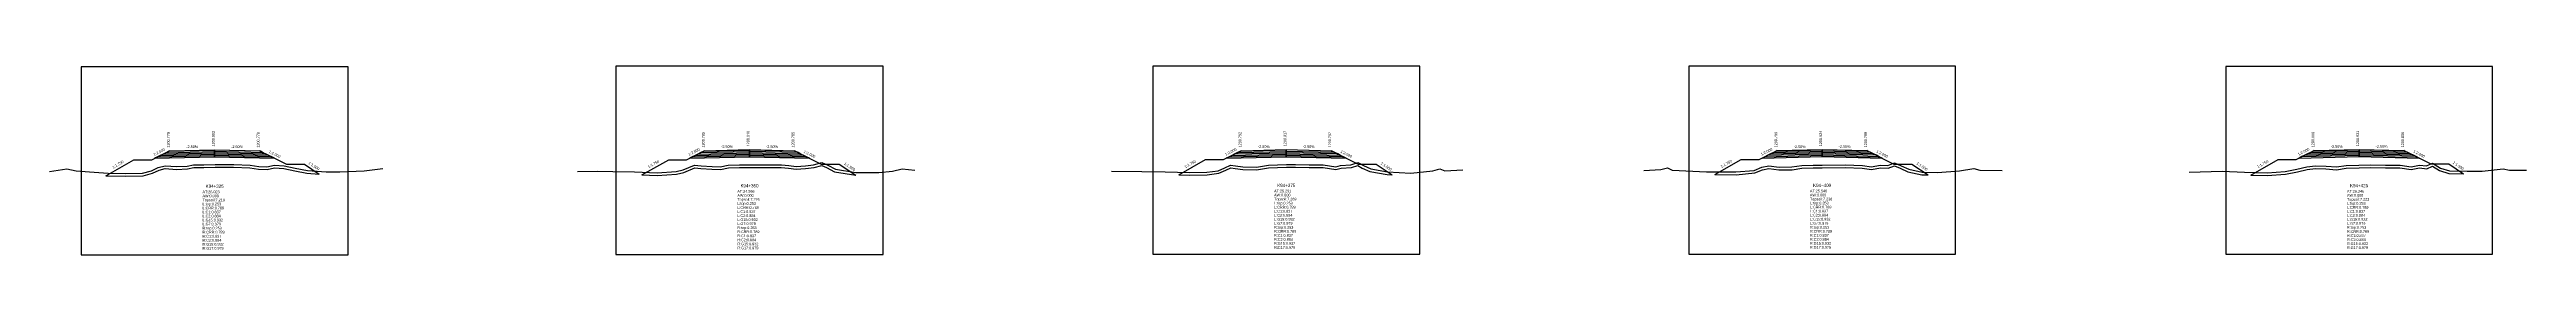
# Model space of a CAD drawing. Extents: x -7 to 78429, y 1189 to 1262.
# Drawn here: x 21141.6 to 21417.5, y 1189.1 to 1210.3 of the extents above; entities that cross this region are included whole.
import ezdxf
from ezdxf.enums import TextEntityAlignment as Align

# ---------------------------------------------------------------- set-up
doc = ezdxf.new("R2010")
doc.units = 0

msp = doc.modelspace()

# ---------------------------------------------------------------- linework, layer by layer
at = {"layer": 'A4_BORDER', "color": 7}
for points in [[(21145.122, 1189.134), (21174.852, 1189.134), (21174.852, 1210.156), (21145.122, 1210.156), (21145.122, 1189.134)], [(21204.677, 1189.17), (21234.47, 1189.17), (21234.47, 1210.236), (21204.677, 1210.236), (21204.677, 1189.17)], [(21264.5, 1189.22), (21294.247, 1189.22), (21294.247, 1210.253), (21264.5, 1210.253), (21264.5, 1189.22)], [(21324.218, 1189.235), (21353.918, 1189.235), (21353.918, 1210.235), (21324.218, 1210.235), (21324.218, 1189.235)], [(21384.045, 1189.208), (21413.745, 1189.208), (21413.745, 1210.208), (21384.045, 1210.208), (21384.045, 1189.208)]]:
    msp.add_lwpolyline(points, dxfattribs=at)
at = {"layer": 'CLEAR_GROUND', "color": 8}
for points in [[(21147.863, 1197.993), (21148.131, 1197.974), (21150.075, 1197.952), (21152.006, 1197.995), (21153.073, 1198.265), (21153.789, 1198.614), (21154.491, 1198.804), (21155.729, 1198.706), (21156.967, 1198.762), (21157.681, 1198.91), (21158.771, 1198.925), (21160.038, 1198.957), (21161.021, 1198.962), (21162.1, 1198.934), (21163.919, 1198.884), (21164.89, 1198.742), (21165.826, 1198.699), (21166.66, 1198.869), (21167.701, 1198.801), (21168.913, 1198.545), (21170.275, 1198.284), (21171.648, 1198.171)], [(21207.594, 1198.083), (21209.295, 1198.01), (21211.445, 1198.171), (21212.258, 1198.351), (21213.493, 1198.871), (21214.17, 1198.813), (21215.396, 1198.714), (21216.343, 1198.7), (21217.243, 1198.868), (21218.475, 1198.914), (21219.578, 1198.909), (21221.346, 1198.902), (21223.119, 1198.905), (21223.923, 1198.852), (21224.757, 1198.718), (21225.828, 1198.808), (21226.777, 1198.914), (21227.615, 1199.149), (21228.162, 1198.902), (21229.062, 1198.423), (21231.411, 1198.048), (21231.429, 1198.048)], [(21267.388, 1198.086), (21268.618, 1198.051), (21270.565, 1198.105), (21271.859, 1198.263), (21272.645, 1198.617), (21273.216, 1198.857), (21273.688, 1198.79), (21274.523, 1198.702), (21276.059, 1198.636), (21277.409, 1198.857), (21279.404, 1198.932), (21280.387, 1198.954), (21281.928, 1198.923), (21283.469, 1198.908), (21284.892, 1198.691), (21285.474, 1198.827), (21286.63, 1198.898), (21287.334, 1199.132), (21287.84, 1198.853), (21288.69, 1198.475), (21290.626, 1198.112), (21291.186, 1198.084)], [(21327.135, 1198.123), (21329.479, 1198.109), (21331.58, 1198.299), (21332.431, 1198.657), (21333.135, 1198.801), (21334.261, 1198.667), (21335.729, 1198.669), (21336.828, 1198.823), (21338.069, 1198.867), (21339.085, 1198.881), (21341.654, 1198.897), (21343.551, 1198.852), (21344.559, 1198.695), (21345.567, 1198.864), (21346.436, 1198.847), (21347.124, 1199.098), (21347.762, 1198.819), (21348.628, 1198.431), (21350.172, 1198.107), (21350.889, 1198.085)], [(21386.835, 1198.058), (21388.666, 1198.011), (21390.705, 1198.166), (21392.025, 1198.42), (21393.114, 1198.686), (21394.041, 1198.808), (21395.204, 1198.773), (21396.392, 1198.666), (21397.472, 1198.84), (21398.888, 1198.874), (21400.206, 1198.897), (21401.845, 1198.862), (21403.434, 1198.861), (21404.697, 1198.683), (21405.621, 1198.859), (21406.447, 1198.773), (21407.069, 1199.054), (21407.853, 1198.573), (21408.902, 1198.258), (21410.533, 1198.214)]]:
    msp.add_lwpolyline(points, dxfattribs=at)
at = {"layer": 'DESIGN_ROAD_TRIMMED', "color": 1}
for points in [[(21147.863, 1197.993), (21150.987, 1199.778), (21152.987, 1199.778), (21154.987, 1200.778), (21154.987, 1200.778), (21154.882, 1200.725), (21154.882, 1200.725), (21154.566, 1200.567), (21154.566, 1200.567), (21154.25, 1200.41), (21154.25, 1200.41), (21153.934, 1200.252), (21153.934, 1200.252), (21153.619, 1200.094), (21153.619, 1200.094), (21153.303, 1199.936), (21159.987, 1200.103), (21159.987, 1200.253), (21159.987, 1200.253), (21159.987, 1200.403), (21159.987, 1200.403), (21159.987, 1200.553), (21159.987, 1200.553), (21159.987, 1200.703), (21159.987, 1200.703), (21159.987, 1200.853), (21159.987, 1200.853), (21159.987, 1200.903), (21159.987, 1200.903), (21159.987, 1200.903), (21159.987, 1200.903), (21159.987, 1200.903), (21159.987, 1200.853), (21159.987, 1200.853), (21159.987, 1200.703), (21159.987, 1200.703), (21159.987, 1200.553), (21159.987, 1200.553), (21159.987, 1200.403), (21159.987, 1200.403), (21159.987, 1200.253), (21159.987, 1200.253), (21159.987, 1200.103), (21166.671, 1199.936), (21166.356, 1200.094), (21166.356, 1200.094), (21166.04, 1200.252), (21166.04, 1200.252), (21165.724, 1200.41), (21165.724, 1200.41), (21165.408, 1200.567), (21165.408, 1200.567), (21165.092, 1200.725), (21165.092, 1200.725), (21164.987, 1200.778), (21164.987, 1200.778), (21167.987, 1199.278), (21169.987, 1199.278), (21171.648, 1198.171)], [(21207.594, 1198.083), (21210.573, 1199.785), (21212.573, 1199.785), (21214.573, 1200.785), (21214.573, 1200.785), (21214.468, 1200.732), (21214.468, 1200.732), (21214.152, 1200.574), (21214.152, 1200.574), (21213.836, 1200.417), (21213.836, 1200.417), (21213.521, 1200.259), (21213.521, 1200.259), (21213.205, 1200.101), (21213.205, 1200.101), (21212.889, 1199.943), (21219.573, 1200.11), (21219.573, 1200.26), (21219.573, 1200.26), (21219.573, 1200.41), (21219.573, 1200.41), (21219.573, 1200.56), (21219.573, 1200.56), (21219.573, 1200.71), (21219.573, 1200.71), (21219.573, 1200.86), (21219.573, 1200.86), (21219.573, 1200.91), (21219.573, 1200.91), (21219.573, 1200.91), (21219.573, 1200.91), (21219.573, 1200.91), (21219.573, 1200.86), (21219.573, 1200.86), (21219.573, 1200.71), (21219.573, 1200.71), (21219.573, 1200.56), (21219.573, 1200.56), (21219.573, 1200.41), (21219.573, 1200.41), (21219.573, 1200.26), (21219.573, 1200.26), (21219.573, 1200.11), (21226.258, 1199.943), (21225.942, 1200.101), (21225.942, 1200.101), (21225.626, 1200.259), (21225.626, 1200.259), (21225.31, 1200.417), (21225.31, 1200.417), (21224.994, 1200.574), (21224.994, 1200.574), (21224.679, 1200.732), (21224.679, 1200.732), (21224.573, 1200.785), (21224.573, 1200.785), (21227.573, 1199.285), (21229.573, 1199.285), (21231.429, 1198.048)], [(21267.388, 1198.086), (21270.373, 1199.792), (21272.373, 1199.792), (21274.373, 1200.792), (21274.373, 1200.792), (21274.268, 1200.739), (21274.268, 1200.739), (21273.952, 1200.581), (21273.952, 1200.581), (21273.637, 1200.424), (21273.637, 1200.424), (21273.321, 1200.266), (21273.321, 1200.266), (21273.005, 1200.108), (21273.005, 1200.108), (21272.689, 1199.95), (21279.373, 1200.117), (21279.373, 1200.267), (21279.373, 1200.267), (21279.373, 1200.417), (21279.373, 1200.417), (21279.373, 1200.567), (21279.373, 1200.567), (21279.373, 1200.717), (21279.373, 1200.717), (21279.373, 1200.867), (21279.373, 1200.867), (21279.373, 1200.917), (21279.373, 1200.917), (21279.373, 1200.917), (21279.373, 1200.917), (21279.373, 1200.917), (21279.373, 1200.867), (21279.373, 1200.867), (21279.373, 1200.717), (21279.373, 1200.717), (21279.373, 1200.567), (21279.373, 1200.567), (21279.373, 1200.417), (21279.373, 1200.417), (21279.373, 1200.267), (21279.373, 1200.267), (21279.373, 1200.117), (21286.058, 1199.95), (21285.742, 1200.108), (21285.742, 1200.108), (21285.426, 1200.266), (21285.426, 1200.266), (21285.11, 1200.424), (21285.11, 1200.424), (21284.794, 1200.581), (21284.794, 1200.581), (21284.479, 1200.739), (21284.479, 1200.739), (21284.373, 1200.792), (21284.373, 1200.792), (21287.373, 1199.292), (21289.373, 1199.292), (21291.186, 1198.084)], [(21327.135, 1198.123), (21330.068, 1199.799), (21332.068, 1199.799), (21334.068, 1200.799), (21334.068, 1200.799), (21333.963, 1200.746), (21333.963, 1200.746), (21333.647, 1200.588), (21333.647, 1200.588), (21333.331, 1200.431), (21333.331, 1200.431), (21333.015, 1200.273), (21333.015, 1200.273), (21332.7, 1200.115), (21332.7, 1200.115), (21332.384, 1199.957), (21339.068, 1200.124), (21339.068, 1200.274), (21339.068, 1200.274), (21339.068, 1200.424), (21339.068, 1200.424), (21339.068, 1200.574), (21339.068, 1200.574), (21339.068, 1200.724), (21339.068, 1200.724), (21339.068, 1200.874), (21339.068, 1200.874), (21339.068, 1200.924), (21339.068, 1200.924), (21339.068, 1200.924), (21339.068, 1200.924), (21339.068, 1200.924), (21339.068, 1200.874), (21339.068, 1200.874), (21339.068, 1200.724), (21339.068, 1200.724), (21339.068, 1200.574), (21339.068, 1200.574), (21339.068, 1200.424), (21339.068, 1200.424), (21339.068, 1200.274), (21339.068, 1200.274), (21339.068, 1200.124), (21345.752, 1199.957), (21345.436, 1200.115), (21345.436, 1200.115), (21345.121, 1200.273), (21345.121, 1200.273), (21344.805, 1200.431), (21344.805, 1200.431), (21344.489, 1200.588), (21344.489, 1200.588), (21344.173, 1200.746), (21344.173, 1200.746), (21344.068, 1200.799), (21344.068, 1200.799), (21347.068, 1199.299), (21349.068, 1199.299), (21350.889, 1198.085)], [(21386.835, 1198.058), (21389.895, 1199.806), (21391.895, 1199.806), (21393.895, 1200.806), (21393.895, 1200.806), (21393.79, 1200.753), (21393.79, 1200.753), (21393.474, 1200.595), (21393.474, 1200.595), (21393.158, 1200.438), (21393.158, 1200.438), (21392.842, 1200.28), (21392.842, 1200.28), (21392.527, 1200.122), (21392.527, 1200.122), (21392.211, 1199.964), (21398.895, 1200.131), (21398.895, 1200.281), (21398.895, 1200.281), (21398.895, 1200.431), (21398.895, 1200.431), (21398.895, 1200.581), (21398.895, 1200.581), (21398.895, 1200.731), (21398.895, 1200.731), (21398.895, 1200.881), (21398.895, 1200.881), (21398.895, 1200.931), (21398.895, 1200.931), (21398.895, 1200.931), (21398.895, 1200.931), (21398.895, 1200.931), (21398.895, 1200.881), (21398.895, 1200.881), (21398.895, 1200.731), (21398.895, 1200.731), (21398.895, 1200.581), (21398.895, 1200.581), (21398.895, 1200.431), (21398.895, 1200.431), (21398.895, 1200.281), (21398.895, 1200.281), (21398.895, 1200.131), (21405.579, 1199.964), (21405.263, 1200.122), (21405.263, 1200.122), (21404.948, 1200.28), (21404.948, 1200.28), (21404.632, 1200.438), (21404.632, 1200.438), (21404.316, 1200.595), (21404.316, 1200.595), (21404, 1200.753), (21404, 1200.753), (21403.895, 1200.806), (21403.895, 1200.806), (21406.895, 1199.306), (21408.895, 1199.306), (21410.533, 1198.214)]]:
    msp.add_lwpolyline(points, dxfattribs=at)
at = {"layer": 'FINISHED_ROAD', "color": 2}
for points in [[(21150.987, 1199.778), (21152.987, 1199.778), (21154.987, 1200.778), (21154.987, 1200.778), (21159.987, 1200.903), (21164.987, 1200.778), (21164.987, 1200.778), (21167.987, 1199.278), (21169.987, 1199.278)], [(21210.573, 1199.785), (21212.573, 1199.785), (21214.573, 1200.785), (21214.573, 1200.785), (21219.573, 1200.91), (21224.573, 1200.785), (21224.573, 1200.785), (21227.573, 1199.285), (21229.573, 1199.285)], [(21270.373, 1199.792), (21272.373, 1199.792), (21274.373, 1200.792), (21274.373, 1200.792), (21279.373, 1200.917), (21284.373, 1200.792), (21284.373, 1200.792), (21287.373, 1199.292), (21289.373, 1199.292)], [(21330.068, 1199.799), (21332.068, 1199.799), (21334.068, 1200.799), (21334.068, 1200.799), (21339.068, 1200.924), (21344.068, 1200.799), (21344.068, 1200.799), (21347.068, 1199.299), (21349.068, 1199.299)], [(21389.895, 1199.806), (21391.895, 1199.806), (21393.895, 1200.806), (21393.895, 1200.806), (21398.895, 1200.931), (21403.895, 1200.806), (21403.895, 1200.806), (21406.895, 1199.306), (21408.895, 1199.306)]]:
    msp.add_lwpolyline(points, dxfattribs=at)
at = {"layer": 'LAYER_0', "color": 4}
for points in [[(21154.987, 1200.778), (21154.882, 1200.725), (21159.987, 1200.853), (21159.987, 1200.903)], [(21214.573, 1200.785), (21214.468, 1200.732), (21219.573, 1200.86), (21219.573, 1200.91)], [(21274.373, 1200.792), (21274.268, 1200.739), (21279.373, 1200.867), (21279.373, 1200.917)], [(21334.068, 1200.799), (21333.963, 1200.746), (21339.068, 1200.874), (21339.068, 1200.924)], [(21393.895, 1200.806), (21393.79, 1200.753), (21398.895, 1200.881), (21398.895, 1200.931)]]:
    msp.add_lwpolyline(points, dxfattribs=at)
at = {"layer": 'LAYER_1', "color": 4}
for points in [[(21154.882, 1200.725), (21154.566, 1200.567), (21159.987, 1200.703), (21159.987, 1200.853)], [(21214.468, 1200.732), (21214.152, 1200.574), (21219.573, 1200.71), (21219.573, 1200.86)], [(21274.268, 1200.739), (21273.952, 1200.581), (21279.373, 1200.717), (21279.373, 1200.867)], [(21333.963, 1200.746), (21333.647, 1200.588), (21339.068, 1200.724), (21339.068, 1200.874)], [(21393.79, 1200.753), (21393.474, 1200.595), (21398.895, 1200.731), (21398.895, 1200.881)]]:
    msp.add_lwpolyline(points, dxfattribs=at)
at = {"layer": 'LAYER_10', "color": 6}
for points in [[(21166.04, 1200.252), (21166.356, 1200.094), (21159.987, 1200.253), (21159.987, 1200.403)], [(21225.626, 1200.259), (21225.942, 1200.101), (21219.573, 1200.26), (21219.573, 1200.41)], [(21285.426, 1200.266), (21285.742, 1200.108), (21279.373, 1200.267), (21279.373, 1200.417)], [(21345.121, 1200.273), (21345.436, 1200.115), (21339.068, 1200.274), (21339.068, 1200.424)], [(21404.948, 1200.28), (21405.263, 1200.122), (21398.895, 1200.281), (21398.895, 1200.431)]]:
    msp.add_lwpolyline(points, dxfattribs=at)
at = {"layer": 'LAYER_11', "color": 6}
for points in [[(21166.356, 1200.094), (21166.671, 1199.936), (21159.987, 1200.103), (21159.987, 1200.253)], [(21225.942, 1200.101), (21226.258, 1199.943), (21219.573, 1200.11), (21219.573, 1200.26)], [(21285.742, 1200.108), (21286.058, 1199.95), (21279.373, 1200.117), (21279.373, 1200.267)], [(21345.436, 1200.115), (21345.752, 1199.957), (21339.068, 1200.124), (21339.068, 1200.274)], [(21405.263, 1200.122), (21405.579, 1199.964), (21398.895, 1200.131), (21398.895, 1200.281)]]:
    msp.add_lwpolyline(points, dxfattribs=at)
at = {"layer": 'LAYER_2', "color": 4}
for points in [[(21154.566, 1200.567), (21154.25, 1200.41), (21159.987, 1200.553), (21159.987, 1200.703)], [(21214.152, 1200.574), (21213.836, 1200.417), (21219.573, 1200.56), (21219.573, 1200.71)], [(21273.952, 1200.581), (21273.637, 1200.424), (21279.373, 1200.567), (21279.373, 1200.717)], [(21333.647, 1200.588), (21333.331, 1200.431), (21339.068, 1200.574), (21339.068, 1200.724)], [(21393.474, 1200.595), (21393.158, 1200.438), (21398.895, 1200.581), (21398.895, 1200.731)]]:
    msp.add_lwpolyline(points, dxfattribs=at)
at = {"layer": 'LAYER_3', "color": 4}
for points in [[(21154.25, 1200.41), (21153.934, 1200.252), (21159.987, 1200.403), (21159.987, 1200.553)], [(21213.836, 1200.417), (21213.521, 1200.259), (21219.573, 1200.41), (21219.573, 1200.56)], [(21273.637, 1200.424), (21273.321, 1200.266), (21279.373, 1200.417), (21279.373, 1200.567)], [(21333.331, 1200.431), (21333.015, 1200.273), (21339.068, 1200.424), (21339.068, 1200.574)], [(21393.158, 1200.438), (21392.842, 1200.28), (21398.895, 1200.431), (21398.895, 1200.581)]]:
    msp.add_lwpolyline(points, dxfattribs=at)
at = {"layer": 'LAYER_4', "color": 4}
for points in [[(21153.934, 1200.252), (21153.619, 1200.094), (21159.987, 1200.253), (21159.987, 1200.403)], [(21213.521, 1200.259), (21213.205, 1200.101), (21219.573, 1200.26), (21219.573, 1200.41)], [(21273.321, 1200.266), (21273.005, 1200.108), (21279.373, 1200.267), (21279.373, 1200.417)], [(21333.015, 1200.273), (21332.7, 1200.115), (21339.068, 1200.274), (21339.068, 1200.424)], [(21392.842, 1200.28), (21392.527, 1200.122), (21398.895, 1200.281), (21398.895, 1200.431)]]:
    msp.add_lwpolyline(points, dxfattribs=at)
at = {"layer": 'LAYER_5', "color": 4}
for points in [[(21153.619, 1200.094), (21153.303, 1199.936), (21159.987, 1200.103), (21159.987, 1200.253)], [(21213.205, 1200.101), (21212.889, 1199.943), (21219.573, 1200.11), (21219.573, 1200.26)], [(21273.005, 1200.108), (21272.689, 1199.95), (21279.373, 1200.117), (21279.373, 1200.267)], [(21332.7, 1200.115), (21332.384, 1199.957), (21339.068, 1200.124), (21339.068, 1200.274)], [(21392.527, 1200.122), (21392.211, 1199.964), (21398.895, 1200.131), (21398.895, 1200.281)]]:
    msp.add_lwpolyline(points, dxfattribs=at)
at = {"layer": 'LAYER_6', "color": 6}
for points in [[(21164.987, 1200.778), (21165.092, 1200.725), (21159.987, 1200.853), (21159.987, 1200.903)], [(21224.573, 1200.785), (21224.679, 1200.732), (21219.573, 1200.86), (21219.573, 1200.91)], [(21284.373, 1200.792), (21284.479, 1200.739), (21279.373, 1200.867), (21279.373, 1200.917)], [(21344.068, 1200.799), (21344.173, 1200.746), (21339.068, 1200.874), (21339.068, 1200.924)], [(21403.895, 1200.806), (21404, 1200.753), (21398.895, 1200.881), (21398.895, 1200.931)]]:
    msp.add_lwpolyline(points, dxfattribs=at)
at = {"layer": 'LAYER_7', "color": 6}
for points in [[(21165.092, 1200.725), (21165.408, 1200.567), (21159.987, 1200.703), (21159.987, 1200.853)], [(21224.679, 1200.732), (21224.994, 1200.574), (21219.573, 1200.71), (21219.573, 1200.86)], [(21284.479, 1200.739), (21284.794, 1200.581), (21279.373, 1200.717), (21279.373, 1200.867)], [(21344.173, 1200.746), (21344.489, 1200.588), (21339.068, 1200.724), (21339.068, 1200.874)], [(21404, 1200.753), (21404.316, 1200.595), (21398.895, 1200.731), (21398.895, 1200.881)]]:
    msp.add_lwpolyline(points, dxfattribs=at)
at = {"layer": 'LAYER_8', "color": 6}
for points in [[(21165.408, 1200.567), (21165.724, 1200.41), (21159.987, 1200.553), (21159.987, 1200.703)], [(21224.994, 1200.574), (21225.31, 1200.417), (21219.573, 1200.56), (21219.573, 1200.71)], [(21284.794, 1200.581), (21285.11, 1200.424), (21279.373, 1200.567), (21279.373, 1200.717)], [(21344.489, 1200.588), (21344.805, 1200.431), (21339.068, 1200.574), (21339.068, 1200.724)], [(21404.316, 1200.595), (21404.632, 1200.438), (21398.895, 1200.581), (21398.895, 1200.731)]]:
    msp.add_lwpolyline(points, dxfattribs=at)
at = {"layer": 'LAYER_9', "color": 6}
for points in [[(21165.724, 1200.41), (21166.04, 1200.252), (21159.987, 1200.403), (21159.987, 1200.553)], [(21225.31, 1200.417), (21225.626, 1200.259), (21219.573, 1200.41), (21219.573, 1200.56)], [(21285.11, 1200.424), (21285.426, 1200.266), (21279.373, 1200.417), (21279.373, 1200.567)], [(21344.805, 1200.431), (21345.121, 1200.273), (21339.068, 1200.424), (21339.068, 1200.574)], [(21404.632, 1200.438), (21404.948, 1200.28), (21398.895, 1200.431), (21398.895, 1200.581)]]:
    msp.add_lwpolyline(points, dxfattribs=at)
at = {"layer": 'NATURAL_GROUND', "color": 3}
for points in [[(21141.593, 1198.459), (21143.532, 1198.774), (21144.545, 1198.551), (21146.027, 1198.423), (21148.143, 1198.274), (21150.073, 1198.252), (21151.965, 1198.294), (21152.969, 1198.548), (21153.683, 1198.896), (21154.463, 1199.107), (21155.734, 1199.007), (21156.929, 1199.061), (21157.648, 1199.21), (21158.765, 1199.225), (21160.033, 1199.257), (21161.024, 1199.262), (21162.108, 1199.234), (21163.945, 1199.183), (21164.919, 1199.041), (21165.802, 1199), (21166.639, 1199.171), (21167.742, 1199.099), (21168.972, 1198.839), (21170.316, 1198.582), (21172.407, 1198.409), (21173.925, 1198.441), (21176.637, 1198.533), (21178.718, 1198.81)], [(21200.398, 1198.458), (21202.666, 1198.5), (21204.35, 1198.479), (21206.775, 1198.418), (21209.29, 1198.31), (21211.401, 1198.469), (21212.166, 1198.638), (21213.445, 1199.176), (21214.194, 1199.112), (21215.41, 1199.014), (21216.317, 1199), (21217.209, 1199.167), (21218.47, 1199.214), (21219.579, 1199.209), (21221.346, 1199.202), (21223.128, 1199.205), (21223.956, 1199.15), (21224.768, 1199.02), (21225.799, 1199.107), (21226.719, 1199.209), (21227.639, 1199.467), (21228.294, 1199.171), (21229.158, 1198.711), (21231.433, 1198.348), (21233.978, 1198.368), (21235.519, 1198.508), (21236.574, 1198.762), (21238.011, 1198.596)], [(21259.886, 1198.483), (21263.3, 1198.465), (21265.874, 1198.429), (21268.618, 1198.351), (21270.542, 1198.404), (21271.777, 1198.555), (21272.525, 1198.892), (21273.176, 1199.166), (21273.725, 1199.088), (21274.545, 1199.001), (21276.041, 1198.937), (21277.379, 1199.156), (21279.395, 1199.232), (21280.386, 1199.254), (21281.932, 1199.223), (21283.493, 1199.208), (21284.88, 1198.996), (21285.43, 1199.125), (21286.572, 1199.195), (21287.364, 1199.458), (21287.973, 1199.122), (21288.779, 1198.763), (21290.661, 1198.411), (21293.236, 1198.279), (21295.699, 1198.554), (21296.489, 1198.762), (21297.029, 1198.534), (21299.046, 1198.633)], [(21319.196, 1198.563), (21321.105, 1198.682), (21321.859, 1198.861), (21322.375, 1198.617), (21326.174, 1198.429), (21329.466, 1198.409), (21331.507, 1198.594), (21332.342, 1198.945), (21333.122, 1199.105), (21334.279, 1198.967), (21335.708, 1198.969), (21336.802, 1199.122), (21338.062, 1199.167), (21339.082, 1199.181), (21341.657, 1199.197), (21343.578, 1199.151), (21344.557, 1198.999), (21345.545, 1199.164), (21346.386, 1199.148), (21347.134, 1199.421), (21347.883, 1199.093), (21348.721, 1198.718), (21350.208, 1198.406), (21351.91, 1198.354), (21354.384, 1198.552), (21355.969, 1198.813), (21356.657, 1198.616), (21359.118, 1198.593)], [(21379.961, 1198.407), (21383.624, 1198.519), (21386.121, 1198.376), (21388.658, 1198.311), (21390.665, 1198.464), (21391.961, 1198.713), (21393.059, 1198.981), (21394.026, 1199.109), (21395.222, 1199.073), (21396.382, 1198.968), (21397.444, 1199.139), (21398.882, 1199.174), (21400.207, 1199.197), (21401.848, 1199.162), (21403.455, 1199.161), (21404.69, 1198.987), (21405.608, 1199.162), (21406.397, 1199.08), (21407.091, 1199.393), (21407.977, 1198.849), (21408.95, 1198.557), (21410.945, 1198.503), (21412.624, 1198.513), (21414.957, 1198.76), (21415.646, 1198.614), (21417.541, 1198.613)]]:
    msp.add_lwpolyline(points, dxfattribs=at)
at = {"layer": 'STRUCTURE_LEFT', "color": 4}
for points in [[(21154.987, 1200.778), (21154.882, 1200.725), (21154.882, 1200.725), (21154.566, 1200.567), (21154.566, 1200.567), (21154.25, 1200.41), (21154.25, 1200.41), (21153.934, 1200.252), (21153.934, 1200.252), (21153.619, 1200.094), (21153.619, 1200.094), (21153.303, 1199.936), (21159.987, 1200.103), (21159.987, 1200.253), (21159.987, 1200.253), (21159.987, 1200.403), (21159.987, 1200.403), (21159.987, 1200.553), (21159.987, 1200.553), (21159.987, 1200.703), (21159.987, 1200.703), (21159.987, 1200.853), (21159.987, 1200.853), (21159.987, 1200.903), (21159.987, 1200.903)], [(21214.573, 1200.785), (21214.468, 1200.732), (21214.468, 1200.732), (21214.152, 1200.574), (21214.152, 1200.574), (21213.836, 1200.417), (21213.836, 1200.417), (21213.521, 1200.259), (21213.521, 1200.259), (21213.205, 1200.101), (21213.205, 1200.101), (21212.889, 1199.943), (21219.573, 1200.11), (21219.573, 1200.26), (21219.573, 1200.26), (21219.573, 1200.41), (21219.573, 1200.41), (21219.573, 1200.56), (21219.573, 1200.56), (21219.573, 1200.71), (21219.573, 1200.71), (21219.573, 1200.86), (21219.573, 1200.86), (21219.573, 1200.91), (21219.573, 1200.91)], [(21274.373, 1200.792), (21274.268, 1200.739), (21274.268, 1200.739), (21273.952, 1200.581), (21273.952, 1200.581), (21273.637, 1200.424), (21273.637, 1200.424), (21273.321, 1200.266), (21273.321, 1200.266), (21273.005, 1200.108), (21273.005, 1200.108), (21272.689, 1199.95), (21279.373, 1200.117), (21279.373, 1200.267), (21279.373, 1200.267), (21279.373, 1200.417), (21279.373, 1200.417), (21279.373, 1200.567), (21279.373, 1200.567), (21279.373, 1200.717), (21279.373, 1200.717), (21279.373, 1200.867), (21279.373, 1200.867), (21279.373, 1200.917), (21279.373, 1200.917)], [(21334.068, 1200.799), (21333.963, 1200.746), (21333.963, 1200.746), (21333.647, 1200.588), (21333.647, 1200.588), (21333.331, 1200.431), (21333.331, 1200.431), (21333.015, 1200.273), (21333.015, 1200.273), (21332.7, 1200.115), (21332.7, 1200.115), (21332.384, 1199.957), (21339.068, 1200.124), (21339.068, 1200.274), (21339.068, 1200.274), (21339.068, 1200.424), (21339.068, 1200.424), (21339.068, 1200.574), (21339.068, 1200.574), (21339.068, 1200.724), (21339.068, 1200.724), (21339.068, 1200.874), (21339.068, 1200.874), (21339.068, 1200.924), (21339.068, 1200.924)], [(21393.895, 1200.806), (21393.79, 1200.753), (21393.79, 1200.753), (21393.474, 1200.595), (21393.474, 1200.595), (21393.158, 1200.438), (21393.158, 1200.438), (21392.842, 1200.28), (21392.842, 1200.28), (21392.527, 1200.122), (21392.527, 1200.122), (21392.211, 1199.964), (21398.895, 1200.131), (21398.895, 1200.281), (21398.895, 1200.281), (21398.895, 1200.431), (21398.895, 1200.431), (21398.895, 1200.581), (21398.895, 1200.581), (21398.895, 1200.731), (21398.895, 1200.731), (21398.895, 1200.881), (21398.895, 1200.881), (21398.895, 1200.931), (21398.895, 1200.931)]]:
    msp.add_lwpolyline(points, dxfattribs=at)
at = {"layer": 'STRUCTURE_RIGHT', "color": 6}
for points in [[(21159.987, 1200.903), (21159.987, 1200.903), (21159.987, 1200.853), (21159.987, 1200.853), (21159.987, 1200.703), (21159.987, 1200.703), (21159.987, 1200.553), (21159.987, 1200.553), (21159.987, 1200.403), (21159.987, 1200.403), (21159.987, 1200.253), (21159.987, 1200.253), (21159.987, 1200.103), (21166.671, 1199.936), (21166.356, 1200.094), (21166.356, 1200.094), (21166.04, 1200.252), (21166.04, 1200.252), (21165.724, 1200.41), (21165.724, 1200.41), (21165.408, 1200.567), (21165.408, 1200.567), (21165.092, 1200.725), (21165.092, 1200.725), (21164.987, 1200.778)], [(21219.573, 1200.91), (21219.573, 1200.91), (21219.573, 1200.86), (21219.573, 1200.86), (21219.573, 1200.71), (21219.573, 1200.71), (21219.573, 1200.56), (21219.573, 1200.56), (21219.573, 1200.41), (21219.573, 1200.41), (21219.573, 1200.26), (21219.573, 1200.26), (21219.573, 1200.11), (21226.258, 1199.943), (21225.942, 1200.101), (21225.942, 1200.101), (21225.626, 1200.259), (21225.626, 1200.259), (21225.31, 1200.417), (21225.31, 1200.417), (21224.994, 1200.574), (21224.994, 1200.574), (21224.679, 1200.732), (21224.679, 1200.732), (21224.573, 1200.785)], [(21279.373, 1200.917), (21279.373, 1200.917), (21279.373, 1200.867), (21279.373, 1200.867), (21279.373, 1200.717), (21279.373, 1200.717), (21279.373, 1200.567), (21279.373, 1200.567), (21279.373, 1200.417), (21279.373, 1200.417), (21279.373, 1200.267), (21279.373, 1200.267), (21279.373, 1200.117), (21286.058, 1199.95), (21285.742, 1200.108), (21285.742, 1200.108), (21285.426, 1200.266), (21285.426, 1200.266), (21285.11, 1200.424), (21285.11, 1200.424), (21284.794, 1200.581), (21284.794, 1200.581), (21284.479, 1200.739), (21284.479, 1200.739), (21284.373, 1200.792)], [(21339.068, 1200.924), (21339.068, 1200.924), (21339.068, 1200.874), (21339.068, 1200.874), (21339.068, 1200.724), (21339.068, 1200.724), (21339.068, 1200.574), (21339.068, 1200.574), (21339.068, 1200.424), (21339.068, 1200.424), (21339.068, 1200.274), (21339.068, 1200.274), (21339.068, 1200.124), (21345.752, 1199.957), (21345.436, 1200.115), (21345.436, 1200.115), (21345.121, 1200.273), (21345.121, 1200.273), (21344.805, 1200.431), (21344.805, 1200.431), (21344.489, 1200.588), (21344.489, 1200.588), (21344.173, 1200.746), (21344.173, 1200.746), (21344.068, 1200.799)], [(21398.895, 1200.931), (21398.895, 1200.931), (21398.895, 1200.881), (21398.895, 1200.881), (21398.895, 1200.731), (21398.895, 1200.731), (21398.895, 1200.581), (21398.895, 1200.581), (21398.895, 1200.431), (21398.895, 1200.431), (21398.895, 1200.281), (21398.895, 1200.281), (21398.895, 1200.131), (21405.579, 1199.964), (21405.263, 1200.122), (21405.263, 1200.122), (21404.948, 1200.28), (21404.948, 1200.28), (21404.632, 1200.438), (21404.632, 1200.438), (21404.316, 1200.595), (21404.316, 1200.595), (21404, 1200.753), (21404, 1200.753), (21403.895, 1200.806)]]:
    msp.add_lwpolyline(points, dxfattribs=at)

# ---------------------------------------------------------------- texts
at = {"layer": 'INFO_TEXT'}
for s, p in [('AT:26.023', (21158.636, 1196.041)), ('AW:0.000', (21158.636, 1195.59)), ('Topsoil:7.210', (21158.636, 1195.14)), ('L:top:0.253', (21158.636, 1194.69)), ('AT:24.966', (21218.219, 1196.092)), ('AW:0.000', (21218.219, 1195.64)), ('Topsoil:7.276', (21218.219, 1195.189)), ('L:top:0.253', (21218.219, 1194.738)), ('AT:25.291', (21278.021, 1196.131)), ('AW:0.000', (21278.021, 1195.68)), ('Topsoil:7.269', (21278.021, 1195.229)), ('L:top:0.253', (21278.021, 1194.778)), ('AT:25.546', (21337.718, 1196.135)), ('AW:0.000', (21337.718, 1195.685)), ('Topsoil:7.236', (21337.718, 1195.235)), ('L:top:0.253', (21337.718, 1194.785)), ('AT:26.346', (21397.545, 1196.108)), ('AW:0.000', (21397.545, 1195.658)), ('Topsoil:7.223', (21397.545, 1195.208)), ('L:top:0.253', (21397.545, 1194.758)), ('L:CRR:0.789', (21158.636, 1194.239)), ('L:C1:0.837', (21158.636, 1193.789)), ('L:C2:0.884', (21158.636, 1193.338)), ('L:G15:0.932', (21158.636, 1192.888)), ('L:G7:0.979', (21158.636, 1192.437)), ('R:top:0.253', (21158.636, 1191.987)), ('L:CRR:0.789', (21218.219, 1194.286)), ('L:C1:0.837', (21218.219, 1193.835)), ('L:C2:0.884', (21218.219, 1193.383)), ('L:G15:0.932', (21218.219, 1192.932)), ('L:G7:0.979', (21218.219, 1192.48)), ('R:top:0.253', (21218.219, 1192.029)), ('L:CRR:0.789', (21278.021, 1194.328)), ('L:C1:0.837', (21278.021, 1193.877)), ('L:C2:0.884', (21278.021, 1193.426)), ('L:G15:0.932', (21278.021, 1192.976)), ('L:G7:0.979', (21278.021, 1192.525)), ('R:top:0.253', (21278.021, 1192.074)), ('L:CRR:0.789', (21337.718, 1194.335)), ('L:C1:0.837', (21337.718, 1193.885)), ('L:C2:0.884', (21337.718, 1193.435)), ('L:G15:0.932', (21337.718, 1192.985)), ('L:G7:0.979', (21337.718, 1192.535)), ('R:top:0.253', (21337.718, 1192.085)), ('L:CRR:0.789', (21397.545, 1194.308)), ('L:C1:0.837', (21397.545, 1193.858)), ('L:C2:0.884', (21397.545, 1193.408)), ('L:G15:0.932', (21397.545, 1192.958)), ('L:G7:0.979', (21397.545, 1192.508)), ('R:top:0.253', (21397.545, 1192.058)), ('R:CRR:0.789', (21158.636, 1191.536)), ('R:C1:0.837', (21158.636, 1191.086)), ('R:C2:0.884', (21158.636, 1190.635)), ('R:G15:0.932', (21158.636, 1190.185)), ('R:G17:0.979', (21158.636, 1189.734)), ('R:CRR:0.789', (21218.219, 1191.578)), ('R:C1:0.837', (21218.219, 1191.126)), ('R:C2:0.884', (21218.219, 1190.675)), ('R:G15:0.932', (21218.219, 1190.223)), ('R:G17:0.979', (21218.219, 1189.772)), ('R:CRR:0.789', (21278.021, 1191.623)), ('R:C1:0.837', (21278.021, 1191.173)), ('R:C2:0.884', (21278.021, 1190.722)), ('R:G15:0.932', (21278.021, 1190.271)), ('R:G17:0.979', (21278.021, 1189.82)), ('R:CRR:0.789', (21337.718, 1191.635)), ('R:C1:0.837', (21337.718, 1191.185)), ('R:C2:0.884', (21337.718, 1190.735)), ('R:G15:0.932', (21337.718, 1190.285)), ('R:G17:0.979', (21337.718, 1189.835)), ('R:CRR:0.789', (21397.545, 1191.608)), ('R:C1:0.837', (21397.545, 1191.158)), ('R:C2:0.884', (21397.545, 1190.708)), ('R:G15:0.932', (21397.545, 1190.258)), ('R:G17:0.979', (21397.545, 1189.808))]:
    msp.add_text(s, height=0.3, dxfattribs=at).set_placement(p)
at = {"layer": 'LEFT_TEXT_H'}
for s, height, p in [('1200.778', 0.3, (21154.987, 1201.138)), ('1200.785', 0.301, (21214.573, 1201.146)), ('1200.792', 0.3, (21274.373, 1201.153)), ('1200.799', 0.3, (21334.068, 1201.159)), ('1200.806', 0.3, (21393.895, 1201.166))]:
    msp.add_text(s, height=height, rotation=90, dxfattribs=at).set_placement(p)
at = {"layer": 'POINT_TEXT_H'}
for s, height, p in [('1200.903', 0.3, (21159.987, 1201.263)), ('1200.910', 0.301, (21219.573, 1201.271)), ('1200.917', 0.3, (21279.373, 1201.278)), ('1200.924', 0.3, (21339.068, 1201.284)), ('1200.931', 0.3, (21398.895, 1201.291))]:
    msp.add_text(s, height=height, rotation=90, dxfattribs=at).set_placement(p)
at = {"layer": 'RIGHT_TEXT_H'}
for s, height, p in [('1200.778', 0.3, (21164.987, 1201.138)), ('1200.785', 0.301, (21224.573, 1201.146)), ('1200.792', 0.3, (21284.373, 1201.153)), ('1200.799', 0.3, (21344.068, 1201.159)), ('1200.806', 0.3, (21403.895, 1201.166))]:
    msp.add_text(s, height=height, rotation=90, dxfattribs=at).set_placement(p)
at = {"layer": 'SLOPE_left'}
for s, height, rotation, p in [('1:2.000', 0.3, 26.565, (21153.907, 1200.439)), ('1:2.000', 0.301, 26.565, (21213.493, 1200.447)), ('1:2.000', 0.3, 26.565, (21273.293, 1200.453)), ('1:2.000', 0.3, 26.565, (21332.988, 1200.46)), ('1:2.000', 0.3, 26.565, (21392.815, 1200.467)), ('1:1.750', 0.3, 29.745, (21149.336, 1199.042)), ('1:1.750', 0.301, 29.745, (21208.994, 1199.091)), ('1:1.750', 0.3, 29.745, (21268.791, 1199.095)), ('1:1.750', 0.3, 29.745, (21328.512, 1199.117)), ('1:1.750', 0.3, 29.745, (21388.276, 1199.088))]:
    msp.add_text(s, height=height, rotation=rotation, dxfattribs=at).set_placement(p, align=Align.BOTTOM_CENTER)
at = {"layer": 'SLOPE_right'}
for s, height, rotation, p in [('1:2.000', 0.3, -26.565, (21166.568, 1200.189)), ('1:2.000', 0.301, -26.565, (21226.154, 1200.197)), ('1:2.000', 0.3, -26.565, (21285.954, 1200.203)), ('1:2.000', 0.3, -26.565, (21345.649, 1200.21)), ('1:2.000', 0.3, -26.565, (21405.475, 1200.217)), ('1:1.500', 0.3, -33.69, (21170.917, 1198.874)), ('1:1.500', 0.301, -33.69, (21230.601, 1198.817)), ('1:1.500', 0.3, -33.69, (21290.38, 1198.838)), ('1:1.500', 0.3, -33.69, (21350.078, 1198.842)), ('1:1.500', 0.3, -33.69, (21409.814, 1198.91))]:
    msp.add_text(s, height=height, rotation=rotation, dxfattribs=at).set_placement(p, align=Align.BOTTOM_CENTER)
at = {"layer": 'SLOPE_TEXT'}
for height, p in [(0.3, (21157.487, 1201.081)), (0.3, (21162.487, 1201.081)), (0.301, (21217.073, 1201.088)), (0.301, (21222.073, 1201.088)), (0.3, (21276.873, 1201.095)), (0.3, (21281.873, 1201.095)), (0.3, (21336.568, 1201.101)), (0.3, (21341.568, 1201.101)), (0.3, (21396.395, 1201.109)), (0.3, (21401.395, 1201.109))]:
    msp.add_text('-2.50%', height=height, dxfattribs=at).set_placement(p, align=Align.CENTER)
at = {"layer": 'STATION_TITLE'}
for s, height, p in [('K94+325', 0.36, (21159.987, 1196.642)), ('K94+350', 0.361, (21219.573, 1196.694)), ('K94+375', 0.361, (21279.373, 1196.732)), ('K94+400', 0.36, (21339.068, 1196.735)), ('K94+425', 0.36, (21398.895, 1196.708))]:
    msp.add_text(s, height=height, dxfattribs=at).set_placement(p, align=Align.CENTER)

doc.saveas('drawing.dxf')
